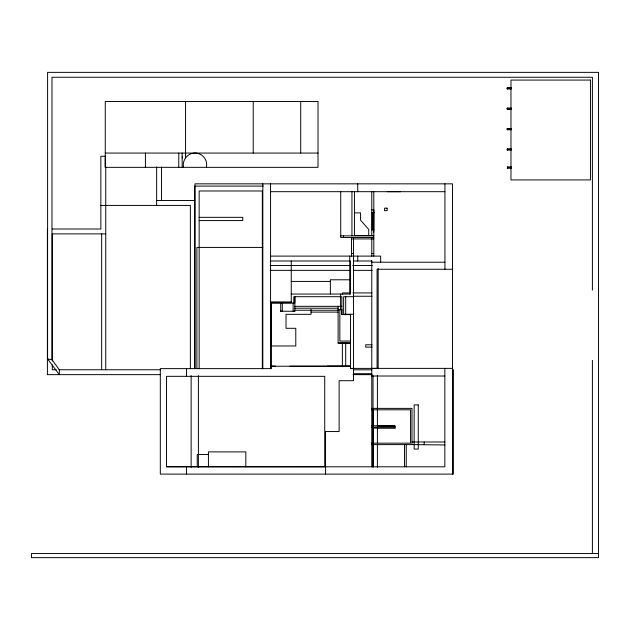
<?xml version="1.0" encoding="UTF-8"?>
<svg xmlns="http://www.w3.org/2000/svg" width="630" height="630" viewBox="0 0 630 630"><rect width="100%" height="100%" fill="white"/><g stroke="black" fill="none" stroke-linecap="round" stroke-linejoin="round"><path stroke-width="0.94" d="M105.265 167.336L105.265 101.509L318.024 101.509L318.024 167.336L105.265 167.336L105.265 158.043M145.412 167.336L145.412 153.066M178.778 167.336L178.778 153.066M185.559 153.066L185.559 158.043L185.559 101.509M271.412 365.565L271.412 366.219L350.477 366.219M270.569 303.038L294.848 303.038L294.848 296.698L294.848 311.252L280.72 311.252L282.287 311.252L282.287 303.038M300.707 153.066L300.707 101.509M327.781 366.014L350.477 365.912M350.477 314.598L341.862 314.598L341.862 309.661L338.113 309.661L338.113 310.236L294.848 310.236M507.457 149.318L507.457 148.774M182.164 158.043L182.322 156.382M507.449 88.263L507.457 87.696M507.449 108.644L507.457 108.077M507.449 129.024L507.457 128.457M371.779 368.4L377.079 368.377L377.079 269.254L452.482 269.254M511.371 87.696L507.174 87.696L507.174 89.003L511.371 89.003M507.205 88.302L511.103 88.302M507.205 88.397L511.103 88.397M511.371 108.077L507.174 108.077L507.174 109.384L511.371 109.384M507.205 108.683L511.103 108.683M507.205 108.777L511.103 108.777M511.371 128.457L507.174 128.457L507.174 129.764L511.371 129.764M507.205 129.063L511.103 129.063M507.205 129.15L511.103 129.15M511.371 148.774L507.174 148.774L507.174 150.082L511.371 150.082M105.265 153.066L318.024 153.066M105.745 156.24L100.855 156.24L100.855 228.997L52.258 228.997M511.568 166.918L507.378 166.918L507.378 168.218L511.568 168.218M507.41 167.612L511.308 167.525M263.301 186.094L194.764 186.094L194.764 368.77M387.324 191.685L400.578 191.685M270.569 191.685L444.938 191.685M156.649 200.529L194.764 200.529M100.855 205.419L190.378 205.419L190.378 368.77M371.779 209.908L373.897 209.908L373.795 232.163M371.779 212.452L373.897 212.452M354.454 212.877L360.565 212.877L360.565 220.216L368.723 229.446L368.723 235.565M372.267 212.877L373.897 212.877M199.151 217.342L242.763 217.342L242.763 220.579L199.151 220.579M371.779 229.816L373.897 229.816M105.745 233.887L52.29 233.887L52.29 360.959M373.795 235.565L354.454 235.565L354.454 191.685M340.736 235.848L373.795 235.848M373.795 237.478L340.736 237.478L340.736 191.685M351.501 238.927L373.795 238.927M262.828 247.425L196.899 247.425L196.899 368.621M351.501 253.559L353.54 253.559M371.779 253.559L373.795 253.559M270.569 256.103L380.646 256.103L380.646 262.222M270.569 260.993L350.54 260.993L350.54 294.052L291.257 294.052M353.54 260.993L371.779 260.993M371.779 262.222L444.938 262.222M270.16 265.474L349.682 265.474M352.627 265.474L372.267 265.474M270.152 270.364L349.508 270.364M353.43 270.364L372.039 270.364M349.579 279.783L330.364 279.783L330.364 294.052M291.241 281.421L330.364 281.421M350.036 292.926L342.373 292.926L342.373 294.722M352.91 292.926L372.062 292.926M353.501 296.25L372.046 296.25M353.54 296.698L343.634 296.698L343.634 314.252L353.54 314.252M270.144 301.912L291.619 301.912M270.569 302.731L291.257 302.731L291.257 260.993M294.848 306.322L341.862 306.322M294.848 308.196L338.113 308.196M341.862 309.684L340.578 309.684L340.578 294.052M294.848 310.968L293.131 311.252L293.131 303.038M311.023 312.11L338.113 312.11M350.477 341.05L339.846 341.05L339.846 309.661M338.113 342.783L350.477 342.783M350.477 343.271L338.113 343.271L338.113 306.322M372.109 344.775L365.723 344.775L365.723 347.114L372.109 347.114M271.412 366.014L275.586 366.219M350.477 368.4L452.482 368.377M353.54 368.621L350.477 368.621L350.477 314.252M56.212 369.755L52.29 369.755L52.29 364.872M59.062 369.755L160.319 369.755M353.54 369.826L371.779 369.826M353.54 373.692L371.779 373.692M160.319 374.645L47.4 374.645L47.4 228.997M353.028 374.645L372.07 374.645M371.779 376.016L444.835 376.016M371.779 408.382L411.988 408.382L411.988 444.599L444.835 444.953M371.779 409.807L410.563 409.807L410.563 443.166L371.779 443.166M371.779 425.778L394.663 425.778L394.663 427.203L371.779 427.203M373.023 428.101L377.401 428.101M377.401 428.266L395.254 428.266L395.254 426.006L377.401 426.006L377.401 375.614M411.988 441.984L444.835 441.984M371.779 444.599L411.988 444.599M208.435 454.537L197.229 454.537L197.229 466.767M166.533 466.767L324.741 466.767L324.741 376.33L166.533 376.33L166.533 466.767L324.741 466.806M325.56 466.806L444.835 466.806L444.835 368.377M598.5 553.557L31.5 553.557L31.5 557.637L598.5 557.637L598.5 72.363L47.596 72.363L47.596 358.958L59.346 374.645L59.346 369.755L51.975 359.675L51.975 77.254L592.389 77.254L592.389 290.131M47.596 358.958L51.975 359.675M507.449 88.413L507.457 89.003M507.449 108.793L507.457 109.384M507.449 129.174L507.457 129.764M507.449 149.491L507.457 150.082M183.543 167.336C182.023 160.634 187.11 153.665 193.953 153.066A11.71 11.71 0 0 1 206.388 167.336M592.389 360.344L592.389 553.557M507.662 166.918L507.662 167.383M507.662 167.753L507.662 168.218M453.419 369.755L453.419 474.099L160.319 474.099L160.319 368.621L271.412 368.621L271.412 303.038L271.412 345.98L295.785 345.98L295.785 328.293L286.02 328.293L286.02 314.331L311.023 314.331L311.023 309.361M452.482 474.099L452.482 183.842L194.961 183.842L194.961 368.621M444.938 183.842L444.938 269.254M424.21 441.984L424.21 444.733M406.24 444.599L406.24 466.806M404.507 444.599L404.507 466.806M378.157 268.427L378.157 368.77M377.401 426.707L377.401 442.906M377.401 444.851L377.401 467.263M373.795 191.685L373.795 256.103M373.204 409.807L373.204 466.806M373.023 375.622L373.023 442.953M373.023 443.874L373.023 467.263M372.267 212.452L372.267 229.816M371.779 191.685L371.779 235.565M371.779 237.478L371.779 256.103M371.779 260.474L371.779 466.806M357.738 183.842L357.738 191.685M357.738 256.103L357.738 260.993M353.54 237.478L353.54 380.725L339.121 380.725L339.121 431.55L325.56 431.55L325.56 474.099M351.942 191.685L351.942 235.848M351.501 237.478L351.501 256.103M349.729 256.103L349.729 294.052M345.689 296.25L345.689 314.685M345.689 342.83L345.689 365.983M343.484 235.848L343.484 237.478M342.373 343.208L342.373 366.81M341.862 314.598L341.862 296.698L293.808 296.698L293.808 303.038M327.978 366.219L289.894 366.219M280.72 303.038L280.72 311.252M270.569 183.842L270.569 368.621M262.828 183.842L262.828 368.621M262.324 368.778L262.324 190.984L199.151 190.984L199.151 368.778M253.221 101.509L253.221 153.066M245.834 466.791L245.834 451.907L208.435 451.883L208.435 466.767M198.387 375.622L198.387 467.263M191.134 375.622L191.134 467.263M186.511 368.621L186.511 376.33M186.511 466.767L186.511 474.099M182.164 153.066L182.164 167.336M161.54 167.068L161.54 200.529M156.649 166.895L156.649 205.419M105.745 167.037L105.745 369.755M101.666 233.887L101.666 369.755M590.452 80.065L510.969 80.065L510.969 179.928L590.452 179.928L590.452 80.065M511.103 149.389L507.205 149.389L511.103 149.475M387.096 208.144L384.576 208.144L384.576 210.703L387.096 210.703L387.096 208.144M418.265 404.909L414.146 404.909L414.146 449.072L418.265 449.072L418.265 404.909"/></g></svg>
